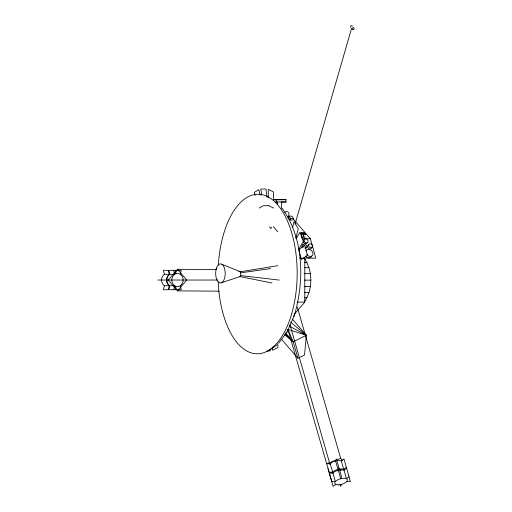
<?xml version="1.0" encoding="UTF-8"?>
<svg xmlns="http://www.w3.org/2000/svg" width="512" height="512" viewBox="0 0 512 512"><rect width="100%" height="100%" fill="white"/><g stroke="black" fill="none" stroke-linecap="round" stroke-linejoin="round"><path stroke-width="0.77" d="M293.978 314.624L304.794 302.131L304.794 258.125M304.499 301.69C312.928 289.235 312.928 271.021 304.499 258.566M270.387 349.299L270.24 350.822L267.955 350.835M164.352 285.747L163.424 289.722L168.314 289.722L169.235 285.747A6.605 5.715 -90 0 1 169.235 274.317L168.314 270.336L163.424 270.336L164.352 274.317A6.605 5.715 -90 0 0 164.352 285.747L169.235 285.747M175.11 273.651L175.878 270.336L168.819 270.336L169.741 274.317A6.605 5.715 -90 0 0 169.741 285.747L168.819 289.722L175.878 289.722L175.11 286.413M175.616 273.651L176.384 270.336L181.267 270.336L180.346 274.317M173.709 289.722L174.63 285.747L169.741 285.747M293.722 316.755L294.515 314.931C304.493 280.09 304.019 238.438 281.971 208.211M292.557 227.341L294.125 221.51L298.278 228.838L295.725 238.31M271.379 227.078L270.944 228.582L269.44 226.848M288.704 216.16L288.269 217.664L290.272 219.981L293.286 219.981L293.715 218.477L291.712 216.16L288.704 216.16L290.707 218.477L293.715 218.477M290.272 219.981L290.707 218.477M295.072 224.051L351.584 28.294M301.472 235.526L302.016 233.645M303.309 235.29L303.648 233.901A1.133 0.493 16.1 0 1 304.013 233.638L304.493 233.619A1.056 0.454 16.1 0 0 304.301 232.806A1.056 0.454 16.1 0 0 302.803 232.806A1.056 0.454 16.1 0 0 304.019 233.619L304.518 233.638A1.133 0.493 16.1 0 1 305.792 234.586A1.133 0.493 16.1 0 1 303.93 234.336A1.158 0.499 16.1 0 1 302.618 234.643A1.158 0.499 16.1 0 1 301.894 233.683L302.899 233.683A1.158 0.499 16.1 0 1 303.667 234.035L303.206 236.845A1.158 0.499 16.1 0 1 302.611 237.274A1.158 0.499 16.1 0 1 301.267 236.845M341.485 484.41L340.685 486.4L340.077 484.282M278.733 343.142L287.078 331.917L288.16 329.434M287.078 331.917L294.515 314.931M296.326 238.445L299.91 232.301L303.418 241.242L298.643 249.434M177.491 290.88L186.771 280.032L177.491 269.312L168.205 280.032L177.491 290.88L219.078 291.162M342.694 460.73L340.659 458.323L326.682 463.744L330.24 463.744A6.605 2.861 -16.1 0 1 341.299 460.89L343.942 458.899L350.381 481.555L346.822 481.555M346.381 467.366L343.738 469.357L341.299 460.89M332.941 473.088L335.386 481.555L331.821 481.555L329.376 473.088L332.941 473.088A6.605 2.861 -16.1 0 1 343.994 470.227L346.637 468.243M335.763 484.41L333.12 486.4L330.682 477.933M349.082 476.704L346.438 478.694L343.994 470.227M267.2 351.622L276.928 344.928M259.309 208.083L263.2 205.734L268.294 205.651M281.466 339.251L297.946 358.285L304.531 355.021L306.355 335.258L292.448 319.2M221.389 282.778L239.661 276.71M240.134 271.821L277.869 265.664M240.442 272.877L270.694 268.582M273.286 199.731L286.016 199.68L286.022 201.997L281.037 202.08M286.016 199.68L273.472 199.776M275.84 202.054L277.389 202.029L277.395 204.403M286.022 201.997L276.147 201.997L276.134 199.68M301.811 238.746L310.387 238.746L315.795 258.125L302.534 258.125M299.398 258.125L301.677 258.125M304.73 262.522L307.078 262.522M304.358 267.68L309.056 267.68M304.032 273.683L310.304 273.683M164.352 274.317L169.235 274.317M169.741 274.317L174.63 274.317L173.709 270.336M157.926 280.032L217.658 280.032M304.454 280.128L310.726 280.128M304.032 286.573L310.304 286.573M304.358 292.576L309.056 292.576M304.73 297.734L307.078 297.734M296.992 302.131L304.794 302.131M177.491 269.312L216.678 269.574M240.512 275.558L279.232 280.096M239.424 276.467L272.058 283.014M221.965 264.358L239.821 271.507M268.384 205.523L273.683 208.102M289.178 325.99L306.355 335.258L293.184 341.779L284.589 334.72M290.726 322.208L306.355 335.258L287.936 329.35L293.184 341.779L297.946 358.285M304.845 236.544A1.133 0.493 16.1 0 1 304.755 237.242A1.133 0.493 16.1 0 1 303.206 236.845L302.95 236.55M285.299 334.074L293.184 341.779L285.459 332.858M293.152 218.842L310.387 238.746M273.267 226.573L277.779 231.782M330.24 463.744L332.685 472.211L329.126 472.211L287.866 329.293M327.981 468.595L330.426 477.062M297.318 307.027L340.659 458.323M289.958 324.723L330.003 464.499M299.053 248.435L299.469 249.926M260.25 195.034L258.771 189.683L254.234 192.422L255.078 195.482M180.346 285.747L181.267 289.722L176.384 289.722L175.616 286.413M267.104 197.325L265.914 188.998L260.826 189.082L261.69 195.136M277.773 343.674L277.939 347.526L272.531 350.24L272.397 347.155M273.606 200.429L273.517 191.981L268.218 189.395L268.307 197.843M281.395 202.029L281.427 208.365M311.661 256.083A4.051 3.066 41.9 0 1 305.581 256.083M302.208 247.424A2.317 1.754 41.9 0 1 303.437 244.877M306.08 247.424A2.317 1.754 41.9 0 1 305.491 248.653M311.565 246.899A2.317 1.754 41.9 0 1 310.125 248.922A2.317 1.754 41.9 0 1 307.552 246.899A2.317 1.754 41.9 0 1 308.998 244.877M307.302 242.637A2.317 1.754 41.9 0 1 304.032 242.854A2.317 1.754 41.9 0 1 304.218 239.674M305.856 251.136A4.051 3.066 41.9 0 1 310.893 250.195A4.051 3.066 41.9 0 1 312.403 255.616A4.051 3.066 41.9 0 1 306.848 254.675M303.302 247.066A2.317 1.754 41.9 0 1 303.693 244.102A2.317 1.754 41.9 0 1 306.765 246.054A2.317 1.754 41.9 0 1 304.781 248.006M337.171 470.79A4.032 1.747 -16.1 0 1 338.17 470.47M339.187 470.266A4.032 1.747 -16.1 0 1 340.992 470.266M332.141 473.069A6.605 2.861 -16.1 0 1 338.022 469.357L338.822 467.366L336.378 458.899L335.578 460.89L338.022 469.357A6.605 2.861 -16.1 0 1 344.467 469.882M284.755 212.384A2.893 2.509 -90 0 1 288.518 212.672A2.893 2.509 -90 0 1 287.782 216.941M303.366 332.326A2.189 0.89 79.5 0 1 303.61 332.672M218.349 265.107A79.77 39.558 -89.6 0 1 279.206 206.72A79.77 39.558 -89.6 0 1 277.952 341.99A79.77 39.558 -89.6 0 1 218.195 281.933M238.79 271.648A2.694 1.35 -90 0 1 240.71 273.53A2.694 1.35 -90 0 1 239.309 276.755M350.88 27.354A1.03 0.774 -40.9 0 1 350.912 25.862A1.03 0.774 -40.9 0 1 352.288 26.259M339.072 468.243L338.272 470.227L340.717 478.694L341.517 476.704L339.072 468.243M304.838 245.395L298.752 249.568L301.376 259.514L307.462 255.341L304.838 245.395M302.835 233.613L301.83 233.613A1.158 0.499 16.1 0 1 300.806 232.736A1.158 0.499 16.1 0 1 302.342 232.736A1.158 0.499 16.1 0 1 302.835 233.613M304.032 240.774A2.317 1.754 41.9 0 0 307.533 242.528A2.317 1.754 41.9 0 0 306.554 239.027A2.317 1.754 41.9 0 0 304.032 240.774M308.563 245.773A2.317 1.754 41.9 0 0 312.064 247.526A2.317 1.754 41.9 0 0 311.085 244.019A2.317 1.754 41.9 0 0 308.563 245.773M338.24 484.858A6.605 2.861 -16.1 0 0 347.482 479.904A6.605 2.861 -16.1 0 0 337.581 479.904A6.605 2.861 -16.1 0 0 338.24 484.858M181.53 284.698A6.605 5.715 -90 0 0 178.97 273.651A6.605 5.715 -90 0 0 171.968 281.741A6.605 5.715 -90 0 0 181.53 284.698M216.461 268.128A9.555 4.774 90 0 0 220.141 282.95A9.555 4.774 90 0 0 224.717 269.165A9.555 4.774 90 0 0 216.461 268.128M353.126 29.414A1.03 0.774 -40.9 0 0 353.958 27.923A1.03 0.774 -40.9 0 0 352.352 28.32A1.03 0.774 -40.9 0 0 353.126 29.414"/></g></svg>
